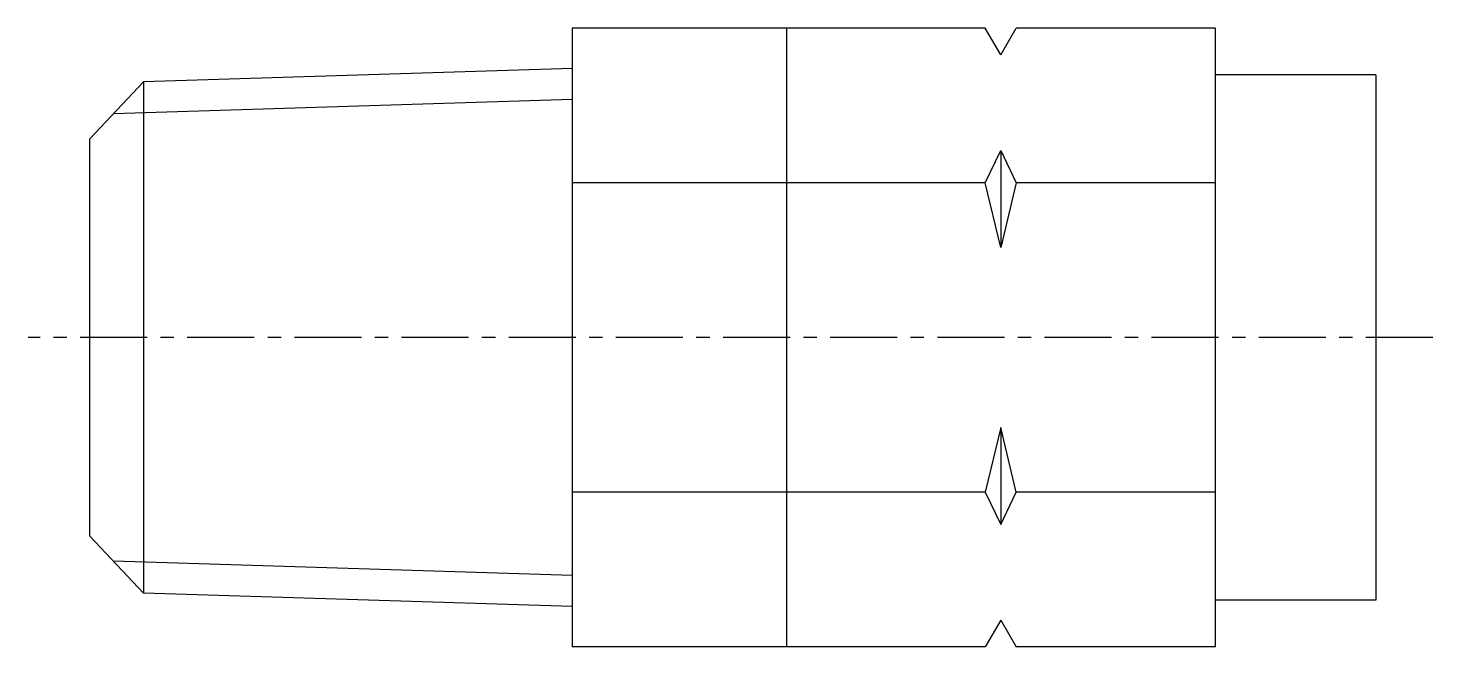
# Model space of a CAD drawing. Extents: x 0.5 to 37.1, y 0 to 45.1.
# Drawn here: x 10.87 to 37.09, y 33.56 to 45.1 of the extents above; entities outside this region: 2.
import ezdxf

# ---------------------------------------------------------------- set-up
doc = ezdxf.new("R2010")
doc.units = 0
doc.linetypes.add('CENTER', pattern=[2, 1.25, -0.25, 0.25, -0.25])
doc.layers.get('0').update_dxf_attribs({"linetype": 'CONTINUOUS'})
doc.layers.add('CENTER', color=1, linetype='CENTER')
doc.styles.get("Standard").update_dxf_attribs({"font": 'txt.shx'})

# ---------------------------------------------------------------- blocks, each defined once
blk = doc.blocks.new('*U2')
at = {"color": 7, "linetype": 'CONTINUOUS'}
blk.add_text('MCPTK03.2-1', height=3, dxfattribs=at).set_placement((0, 0))
blk = doc.blocks.new('*U3')
at = {"color": 7, "linetype": 'CONTINUOUS'}
blk.add_text('MCPTK 3.2-1', height=3, dxfattribs=at).set_placement((0, 5))

msp = doc.modelspace()

# ---------------------------------------------------------------- linework, layer by layer
at = {"color": 7, "linetype": 'CONTINUOUS'}
for p, q in [((28.738, 45.103), (21.026, 45.103)), ((21.026, 45.103), (21.026, 33.556)), ((25.026, 45.103), (25.026, 33.556)), ((29.026, 44.605), (28.738, 45.103)), ((29.026, 44.605), (29.314, 45.103)), ((33.026, 45.103), (29.314, 45.103)), ((33.026, 45.103), (33.026, 33.556)), ((21.026, 44.351), (13.026, 44.101)), ((13.026, 44.101), (12.026, 43.037)), ((13.026, 44.101), (13.026, 34.559)), ((36.026, 44.23), (33.026, 44.23)), ((36.026, 44.23), (36.026, 34.43)), ((12.026, 35.623), (12.026, 43.037)), ((28.738, 42.217), (29.026, 42.82)), ((29.026, 42.82), (29.314, 42.217)), ((29.026, 42.82), (29.026, 41.011)), ((28.738, 42.217), (21.026, 42.217)), ((29.026, 41.011), (28.738, 42.217)), ((29.314, 42.217), (29.026, 41.011)), ((33.026, 42.217), (29.314, 42.217)), ((29.026, 37.649), (28.738, 36.443)), ((29.026, 37.649), (29.026, 35.84)), ((29.314, 36.443), (29.026, 37.649)), ((28.738, 36.443), (21.026, 36.443)), ((28.738, 36.443), (29.026, 35.84)), ((29.026, 35.84), (29.314, 36.443)), ((33.026, 36.443), (29.314, 36.443)), ((13.026, 34.559), (12.026, 35.623)), ((21.026, 34.309), (13.026, 34.559)), ((36.026, 34.43), (33.026, 34.43)), ((29.026, 34.055), (28.738, 33.556)), ((29.026, 34.055), (29.314, 33.556)), ((28.738, 33.556), (21.026, 33.556)), ((33.026, 33.556), (29.314, 33.556))]:
    msp.add_line(p, q, dxfattribs=at)
at = {"color": 3, "linetype": 'CONTINUOUS'}
for p, q in [((21.026, 43.77), (12.463, 43.503)), ((21.026, 34.89), (12.463, 35.157))]:
    msp.add_line(p, q, dxfattribs=at)
at = {"layer": 'CENTER', "color": 1, "linetype": 'CENTER'}
msp.add_line((37.093, 39.33), (10.871, 39.33), dxfattribs=at)

# ---------------------------------------------------------------- block references
at = {"color": 7, "linetype": 'CONTINUOUS'}
for name in ['*U3', '*U2']:
    msp.add_blockref(name, (0, 0), dxfattribs=at)

doc.saveas('drawing.dxf')
